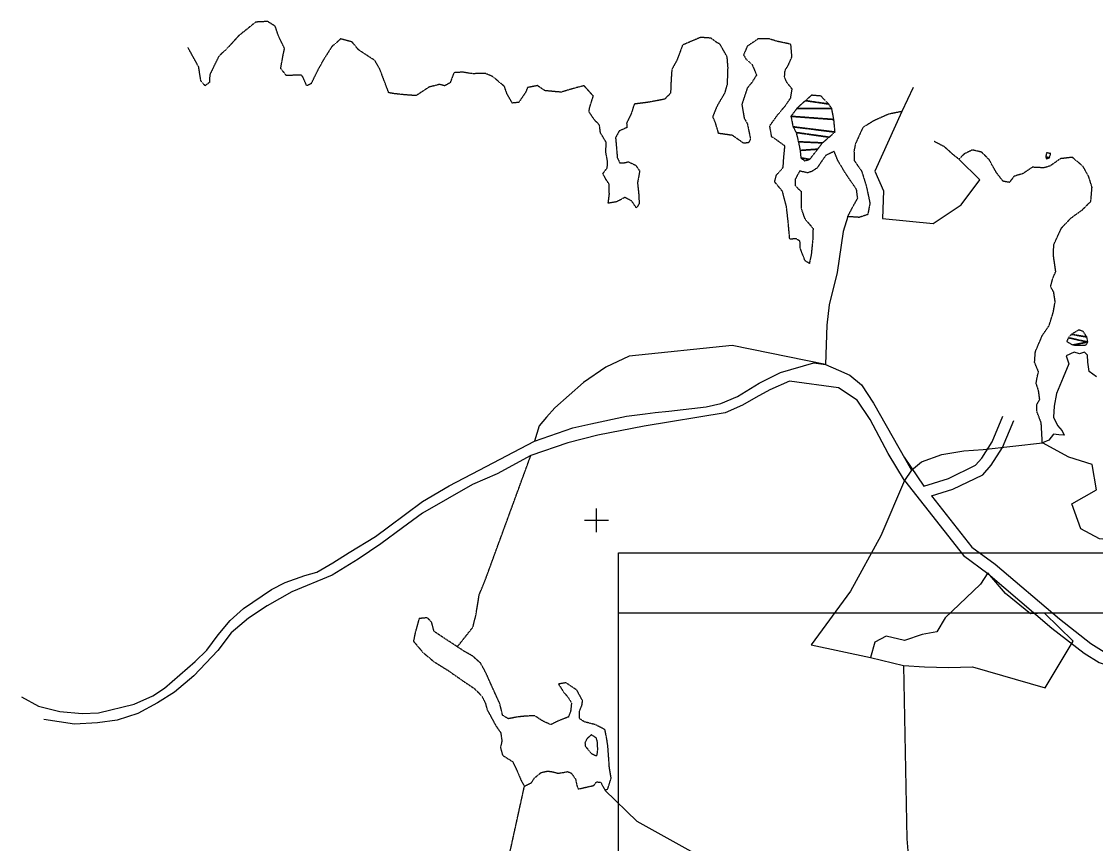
# Model space of a CAD drawing. Header units: metres. Extents: x 615331 to 657292, y 1301217 to 1321009.
# Drawn here: x 618194 to 619990, y 1311587 to 1312962 of the extents above; entities that cross this region are included whole.
import ezdxf

# ---------------------------------------------------------------- set-up
doc = ezdxf.new("R2010")
doc.units = ezdxf.units.M
doc.linetypes.add('HIDDEN', pattern=[0.375, 0.25, -0.125])
for name, color, linetype in [('2', 1, 'Continuous'), ('3', 7, 'Continuous'), ('42', 7, 'Continuous'), ('CIRCULO PI', 2, 'Continuous'), ('CVL_CUADCON_LIN', 8, 'Continuous')]:
    doc.layers.add(name, color=color, linetype=linetype)
picture_1 = doc.add_image_def('image2.jpg', size_in_pixel=(1123, 633))

# ---------------------------------------------------------------- blocks, each defined once
blk = doc.blocks.new('COORD')
at = {"layer": '42', "color": 2, "linetype": 'Continuous'}
for p, q in [((0, -2), (0, 2)), ((-2, 0), (2, 0))]:
    blk.add_line(p, q, dxfattribs=at)
blk = doc.blocks.new('COORD$')
at = {"layer": '42', "color": 2, "linetype": 'Continuous'}
blk.add_blockref('COORD', (0, 0), dxfattribs=at)

msp = doc.modelspace()

# ---------------------------------------------------------------- linework, layer by layer
at = {"layer": '2', "color": 1, "linetype": 'Continuous'}
for p, q in [((619681.08336, 1312212.46756), (619669.08736, 1312195.30656)), ((619612.49936, 1311899.14656), (619667.54536, 1311885.79756)), ((619168.77936, 1311677.83356), (619222.71936, 1311625.34356))]:
    msp.add_line(p, q, dxfattribs=at)
for points in [[(619683.67936, 1312852.06056), (619664.58236, 1312811.69456), (619619.74936, 1312711.82956), (619634.34936, 1312678.96456), (619632.59236, 1312632.69856), (619717.26736, 1312624.51956), (619764.15136, 1312656.05556), (619795.17036, 1312697.82756), (619759.97836, 1312732.23656)], [(619574.38736, 1312636.09856), (619566.79836, 1312611.11056), (619556.65636, 1312542.89656), (619543.30636, 1312488.62056), (619539.62936, 1312454.78356), (619537.33436, 1312388.94656), (619381.27136, 1312420.44856), (619209.51536, 1312402.73056), (619170.35436, 1312384.49656), (619133.05436, 1312358.91356), (619085.02336, 1312316.69256), (619071.23236, 1312301.03556), (619058.69936, 1312286.40856), (619051.37036, 1312260.91456)], [(619990.20036, 1312368.20656), (619977.90536, 1312377.21356), (619975.44236, 1312392.68556), (619975.05436, 1312404.36956), (619969.66036, 1312409.64356), (619961.81936, 1312406.75856), (619952.39036, 1312409.44656), (619939.24836, 1312403.70556), (619943.46836, 1312390.03256), (619934.33036, 1312367.31356), (619923.20936, 1312340.25256), (619919.38436, 1312319.37256), (619918.07236, 1312300.80856), (619924.58136, 1312286.90756), (619932.55536, 1312278.10556), (619935.68436, 1312271.02656), (619926.79336, 1312271.17856), (619917.88636, 1312272.60156), (619910.12936, 1312262.34856), (619899.51236, 1312257.90756)], [(619051.37036, 1312260.91456), (619115.12336, 1312283.24156), (619145.02136, 1312289.68256), (619204.56436, 1312302.55956), (619236.01336, 1312306.73056), (619252.50036, 1312308.69756), (619275.33736, 1312310.73756), (619337.73536, 1312318.31156), (619362.56236, 1312323.93156), (619390.37136, 1312335.43056), (619426.69336, 1312357.69756), (619462.30236, 1312375.63756), (619517.74636, 1312391.51756), (619537.33436, 1312388.94656)], [(619537.33436, 1312388.94656), (619559.03136, 1312379.53856), (619577.92136, 1312371.36956), (619597.15736, 1312355.07356), (619617.31836, 1312324.55756), (619681.08336, 1312212.46756)], [(619669.08736, 1312195.30656), (619642.15536, 1312240.48156), (619612.04436, 1312297.05556), (619590.33936, 1312329.33156), (619559.11436, 1312350.06456), (619477.19736, 1312361.32456), (619444.34436, 1312346.71956), (619421.12436, 1312333.74856), (619398.41236, 1312320.78456), (619369.60036, 1312308.25856), (619234.21636, 1312286.12856), (619156.66836, 1312270.75856), (619107.03036, 1312257.99356), (619045.04036, 1312236.95756)], [(619701.51471, 1312185.80352), (619742.74922, 1312198.69522), (619788.10345, 1312220.69299), (619798.46064, 1312232.40473), (619815.44323, 1312259.51646), (619833.61844, 1312302.81712)], [(619714.4878, 1312169.31384), (619749.99368, 1312180.41452), (619800.19271, 1312204.76213), (619814.22101, 1312220.62509), (619832.90775, 1312250.4574), (619851.69978, 1312295.22758)], [(618194.17936, 1311833.37756), (618222.55036, 1311817.94756), (618258.21236, 1311808.95356), (618295.58636, 1311805.82356), (618323.00936, 1311806.64556), (618382.27536, 1311821.55256), (618413.36236, 1311835.12156), (618433.27736, 1311848.30756), (618484.07636, 1311892.84756), (618503.92736, 1311911.62356), (618522.68536, 1311937.24756), (618542.98636, 1311961.11156), (618565.10836, 1311981.18356), (618611.98936, 1312012.97356), (618634.46436, 1312024.41056), (618667.60436, 1312036.22456), (618687.34936, 1312042.04056), (618714.09836, 1312057.33756), (618741.58636, 1312074.67656), (618785.73136, 1312101.35356), (618807.39036, 1312117.60956), (618863.80236, 1312159.92656), (618908.45836, 1312186.35456), (618958.70736, 1312212.33856), (619051.37036, 1312260.91456)], [(619681.08336, 1312212.46756), (619697.68836, 1312226.37856), (619731.32936, 1312238.70656), (619768.59936, 1312244.72256), (619800.83236, 1312246.86956), (619899.51236, 1312257.90756)], [(620156.65036, 1312161.24156), (620105.13436, 1312086.59156), (619994.72636, 1312097.61756), (619964.04736, 1312114.58056), (619948.85436, 1312156.12056), (619989.76636, 1312179.44256), (619982.69936, 1312221.57756), (619943.93836, 1312233.87756), (619899.51236, 1312257.90756)], [(619045.04036, 1312236.95756), (618989.00236, 1312206.33256), (618947.29836, 1312188.32356), (618863.77236, 1312140.36056), (618830.77836, 1312115.84356), (618794.50636, 1312089.25656), (618756.44136, 1312063.92056), (618713.06436, 1312036.74456), (618645.81336, 1312009.29456), (618604.42736, 1311985.69856), (618573.16736, 1311965.01356), (618544.49436, 1311940.29256), (618522.22536, 1311910.81656), (618482.32036, 1311868.68856), (618449.86936, 1311841.12856), (618421.36836, 1311823.52456), (618388.55036, 1311805.87056), (618353.88136, 1311794.54756), (618321.16936, 1311789.85456), (618282.83436, 1311788.14556), (618231.69136, 1311795.94556)], [(619669.08736, 1312195.30656), (619629.50736, 1312102.61656), (619579.00036, 1312010.30956), (619513.47936, 1311920.37256), (619612.49936, 1311899.14656)], [(619669.08736, 1312195.30656), (619768.04756, 1312069.52145), (619808.39075, 1312039.69418), (619915.60884, 1311948.55287), (619969.21789, 1311906.57259), (619994.40659, 1311891.08395), (620016.71687, 1311883.65157), (620098.51893, 1311881.17272), (620151.19766, 1311881.17272), (620215.02977, 1311917.717), (620234.23782, 1311932.58385), (620271.0031, 1311896.72582), (620326.92397, 1311832.10111), (620374.10818, 1311793.67481), (620402.07036, 1311774.46374), (620428.28382, 1311762.23587), (620466.73138, 1311729.92351), (620481.58509, 1311704.59851), (620467.60574, 1311682.7651), (620452.19944, 1311662.42067), (620438.69925, 1311630.03345), (620434.00566, 1311603.63747), (620435.00593, 1311569.60738)], [(619714.4878, 1312169.31384), (619781.82749, 1312083.72054), (619820.58404, 1312055.06634), (619928.00919, 1311963.74901), (619980.43448, 1311922.69571), (620002.75086, 1311908.97327), (620020.18582, 1311903.16504), (620098.81598, 1311900.78231), (620145.98152, 1311900.78231), (620204.1046, 1311934.05813), (620232.28567, 1311962.08668)], [(619667.54536, 1311885.79756), (619702.79136, 1311883.95556), (619742.96036, 1311882.35056), (619782.58636, 1311883.79056), (619904.44136, 1311848.47556), (619950.85236, 1311926.78056), (619903.07436, 1311973.56656), (619879.70936, 1311972.30056), (619838.16936, 1312006.43856), (619808.31736, 1312040.70156), (619796.32636, 1312021.75756), (619736.96736, 1311965.69056), (619722.99336, 1311942.14756), (619698.64536, 1311937.81856), (619669.27636, 1311927.84256), (619638.70236, 1311935.14456), (619619.50336, 1311924.76756), (619612.49936, 1311899.14656)], [(619667.54536, 1311885.79756), (619673.39236, 1311596.44756), (619677.89036, 1311536.27856), (619681.52636, 1311462.63156), (619556.01436, 1311465.77056), (619481.68636, 1311524.12556), (619312.69936, 1311575.29956), (619222.71936, 1311625.34356)]]:
    msp.add_lwpolyline(points, dxfattribs=at)
at = {"layer": '3', "color": 30, "linetype": 'HIDDEN'}
for p, q in [((619161.51736, 1311690.96356), (619168.77936, 1311677.83356)), ((618918.70436, 1311156.61556), (619034.34036, 1311684.17356))]:
    msp.add_line(p, q, dxfattribs=at)
for points in [[(619574.38736, 1312636.09856), (619581.59536, 1312649.90256), (619591.05436, 1312666.78056), (619589.10836, 1312681.49656), (619575.93536, 1312700.65656), (619568.43936, 1312712.00556), (619557.55836, 1312730.68456), (619551.80536, 1312745.10256), (619537.65836, 1312738.33356), (619530.66036, 1312728.34456), (619523.16636, 1312717.33256), (619514.59536, 1312711.64356), (619507.51036, 1312709.27656), (619494.01536, 1312712.17056), (619486.80136, 1312698.87556), (619486.67536, 1312687.69356), (619496.69036, 1312678.15256), (619496.76736, 1312649.18656), (619502.28636, 1312632.98756), (619516.44636, 1312616.37856), (619515.90236, 1312597.31556), (619513.39336, 1312572.38456), (619510.25736, 1312557.86556), (619503.09336, 1312562.35756), (619495.23936, 1312582.84956), (619494.59236, 1312595.03856), (619488.45036, 1312599.03456), (619477.53536, 1312598.40156), (619474.63336, 1312630.13056), (619472.09236, 1312652.46156), (619465.44636, 1312678.30356), (619452.31136, 1312694.16156), (619455.22836, 1312705.62956), (619466.51136, 1312718.46356), (619467.58936, 1312735.24556), (619469.40636, 1312754.06956), (619450.45336, 1312767.82856), (619447.39136, 1312769.06356), (619444.12836, 1312787.82956), (619458.13036, 1312807.30156), (619469.41036, 1312820.38956), (619479.15536, 1312834.47556), (619481.52636, 1312849.24056), (619472.76436, 1312860.32056), (619468.85336, 1312869.16956), (619469.74136, 1312880.35956), (619475.22336, 1312889.57056), (619481.16836, 1312902.85156), (619479.40036, 1312924.17556), (619456.48536, 1312928.99556), (619442.21036, 1312933.40556), (619424.43536, 1312932.94856), (619406.54036, 1312920.80156), (619400.35736, 1312906.24656), (619404.75836, 1312898.92856), (619414.76836, 1312889.89556), (619422.07636, 1312872.70056), (619414.09136, 1312860.15856), (619406.57736, 1312850.92456), (619397.48836, 1312823.88656), (619401.30536, 1312801.06156), (619406.75436, 1312790.95956), (619411.86436, 1312766.11656), (619409.14336, 1312759.73356), (619400.52036, 1312758.61856), (619381.82736, 1312771.87156), (619358.67536, 1312775.16456), (619353.65236, 1312792.38556), (619349.21536, 1312802.75256), (619356.37736, 1312820.62156), (619369.32836, 1312843.12956), (619373.48636, 1312857.15256), (619374.43636, 1312885.11456), (619372.96036, 1312903.13856), (619360.77736, 1312924.59756), (619355.92536, 1312926.82856), (619345.93336, 1312934.33756), (619328.64636, 1312935.66456), (619298.56636, 1312922.86956), (619288.95236, 1312897.35056), (619280.49136, 1312882.00756), (619279.20036, 1312861.66456), (619278.40536, 1312842.34456), (619268.35936, 1312832.31956), (619243.01536, 1312827.45656), (619217.65336, 1312824.11756), (619213.00236, 1312808.81856), (619205.06136, 1312792.46456), (619205.40236, 1312784.84556), (619192.51336, 1312779.10856), (619186.54336, 1312768.11356), (619187.99336, 1312752.37656), (619189.46936, 1312734.35256), (619193.37136, 1312726.26656), (619199.72636, 1312725.83056), (619208.08736, 1312727.70456), (619220.09036, 1312721.99756), (619226.80436, 1312712.41856), (619223.22136, 1312692.55856), (619225.49936, 1312670.98656), (619225.90736, 1312657.52356), (619221.41436, 1312650.61156), (619213.66436, 1312661.95756), (619202.16336, 1312668.17856), (619188.53036, 1312660.90756), (619174.33436, 1312658.45856), (619176.19536, 1312673.47156), (619175.74636, 1312690.49056), (619170.57736, 1312698.30856), (619165.38736, 1312707.90556), (619172.64236, 1312717.64356), (619173.28536, 1312728.06956), (619170.31436, 1312743.53556), (619170.88436, 1312760.31256), (619161.30436, 1312776.21056), (619159.63036, 1312789.40456), (619150.89336, 1312798.19856), (619142.10436, 1312811.56456), (619143.54136, 1312819.20456), (619149.42736, 1312837.56656), (619133.98936, 1312854.92256), (619115.75536, 1312850.14056), (619095.50536, 1312844.06456), (619068.55236, 1312846.55156), (619056.00936, 1312855.04756), (619039.53636, 1312851.80956), (619036.32536, 1312843.89656), (619024.83436, 1312826.99456), (619013.92536, 1312825.85356), (619005.11036, 1312841.50656), (619000.90736, 1312853.65456), (618981.67136, 1312869.95156), (618969.16236, 1312875.39856), (618947.57836, 1312874.89756), (618930.78436, 1312877.50056), (618916.57136, 1312876.57556), (618910.15936, 1312859.73256), (618901.07236, 1312854.80056), (618892.15736, 1312856.98556), (618874.93636, 1312852.46856), (618853.25536, 1312838.24556), (618833.42536, 1312839.79756), (618817.91336, 1312841.39856), (618807.73436, 1312843.06056), (618801.97236, 1312858.24056), (618793.06736, 1312881.77056), (618784.51236, 1312896.91856), (618757.38536, 1312914.64856), (618746.31136, 1312927.98956), (618727.45636, 1312933.10956), (618712.61736, 1312920.23556), (618698.39436, 1312897.96656), (618688.19336, 1312879.30056), (618677.76836, 1312858.09156), (618670.69436, 1312854.70756), (618664.69336, 1312868.61356), (618662.11036, 1312872.39556), (618636.45936, 1312872.10256), (618627.18336, 1312883.68456), (618631.24536, 1312906.09156), (618633.66036, 1312917.04556), (618623.51436, 1312938.01956), (618617.99536, 1312954.21856), (618605.20336, 1312962.20356), (618585.40336, 1312961.21456), (618556.96336, 1312938.27556), (618537.64536, 1312917.21856), (618523.82536, 1312904.10156), (618508.68236, 1312873.43656), (618508.06836, 1312860.47056), (618501.02136, 1312854.79956), (618493.82036, 1312862.59456), (618490.24836, 1312886.18456), (618472.35336, 1312918.50456)], [(619664.58236, 1312811.69456), (619642.78736, 1312807.37956), (619617.76936, 1312796.16756), (619599.60836, 1312785.03356), (619586.97336, 1312757.19256), (619584.82136, 1312745.47956), (619585.25536, 1312729.73056), (619597.64836, 1312712.08556), (619605.29536, 1312687.52556), (619611.46736, 1312658.62856), (619607.87636, 1312639.53056), (619593.45236, 1312634.79156), (619574.38736, 1312636.09856)], [(619759.97836, 1312732.23656), (619749.72736, 1312740.25056), (619735.61036, 1312753.04856), (619719.00436, 1312761.49756)], [(619899.51236, 1312257.90756), (619897.60236, 1312291.68056), (619890.27636, 1312310.40056), (619890.39736, 1312322.09056), (619895.12636, 1312330.52956), (619893.18336, 1312344.99056), (619889.23136, 1312357.39656), (619890.40836, 1312365.54056), (619893.07136, 1312377.00556), (619886.54536, 1312392.43156), (619887.86236, 1312410.48756), (619899.49136, 1312437.55456), (619910.73336, 1312453.94556), (619917.59836, 1312475.62156), (619920.94436, 1312493.95556), (619918.47636, 1312509.93556), (619913.28936, 1312519.27756), (619917.19236, 1312533.29756), (619921.89336, 1312544.27756), (619918.03036, 1312571.16756), (619918.58536, 1312589.21456), (619931.47536, 1312617.05856), (619947.28636, 1312633.75556), (619966.68536, 1312647.69856), (619980.49336, 1312661.83256), (619982.51236, 1312685.23256), (619976.97536, 1312702.95556), (619967.38136, 1312720.12456), (619949.68336, 1312735.16856), (619929.64336, 1312732.90656), (619912.51036, 1312720.76756), (619901.62436, 1312717.59456), (619882.81636, 1312718.64956), (619867.18936, 1312708.05256), (619852.25436, 1312703.56256), (619844.49736, 1312693.30956), (619833.80836, 1312695.22056), (619822.46236, 1312710.08256), (619810.53236, 1312731.54456), (619797.94636, 1312743.85156), (619782.66436, 1312747.48756), (619769.52736, 1312741.23956), (619759.97836, 1312732.23656)], [(618922.20336, 1311917.16856), (618948.24436, 1311949.99056), (618953.34536, 1311970.37656), (618958.80036, 1312004.23456), (618968.44036, 1312027.46756), (619045.04036, 1312236.95756)], [(618922.20336, 1311917.16856), (618883.30136, 1311942.89556), (618879.31136, 1311958.60456), (618871.86536, 1311965.63356), (618858.41636, 1311964.46356), (618851.82636, 1311941.01156), (618848.94436, 1311926.49456), (618864.90836, 1311907.62056), (618883.11736, 1311892.32856), (618906.13936, 1311878.10856), (618934.30536, 1311858.35656), (618951.19836, 1311847.11556), (618963.53636, 1311834.29756), (618969.26036, 1311822.42056), (618972.17636, 1311811.78156), (618978.66136, 1311799.91356), (618986.70536, 1311785.01356), (618994.70936, 1311773.67056), (618996.64436, 1311759.97156), (618994.23536, 1311748.50956), (618997.93536, 1311735.84656), (619014.56536, 1311725.36456), (619023.15036, 1311707.67656), (619028.64036, 1311694.01756), (619034.34036, 1311684.17356)], [(619168.77936, 1311677.83356), (619173.58436, 1311679.66656), (619179.21936, 1311697.77256), (619176.22236, 1311715.52456), (619175.30936, 1311728.72756), (619173.79336, 1311750.30856), (619172.13836, 1311761.72356), (619168.89636, 1311778.71156), (619153.05436, 1311786.91556), (619134.45636, 1311791.78456), (619126.26636, 1311797.28156), (619126.37436, 1311809.98756), (619130.33336, 1311819.18056), (619131.51336, 1311827.07056), (619121.91336, 1311844.74756), (619103.73936, 1311856.99056), (619091.06136, 1311855.06656), (619099.33636, 1311842.20256), (619107.31936, 1311832.63856), (619113.01136, 1311823.55556), (619111.39336, 1311809.56156), (619107.69436, 1311799.86356), (619089.99236, 1311793.05456), (619078.37636, 1311787.07756), (619065.10036, 1311793.02456), (619051.28136, 1311802.01356), (619036.81136, 1311801.34056), (619022.60336, 1311799.90756), (619007.39736, 1311796.93856), (618997.93436, 1311802.67456), (618993.13636, 1311822.43956), (618985.06236, 1311839.87956), (618969.68336, 1311874.26056), (618961.12236, 1311889.91756), (618947.78036, 1311901.70756), (618932.95136, 1311910.17656), (618922.20336, 1311917.16856)], [(619146.21936, 1311770.03556), (619139.09336, 1311763.88756), (619135.36236, 1311756.98356), (619135.94036, 1311750.89156), (619142.63036, 1311743.34556), (619146.49236, 1311738.81556), (619153.39036, 1311735.33756), (619155.67036, 1311735.87156), (619156.82936, 1311745.54056), (619156.49736, 1311752.39756), (619156.43336, 1311757.98656), (619154.32336, 1311764.82356), (619146.21936, 1311770.03556)], [(619034.34036, 1311684.17356), (619046.21036, 1311690.15356), (619051.19936, 1311698.08756), (619062.27236, 1311707.10756), (619072.91336, 1311709.51556), (619081.30836, 1311708.34156), (619090.22636, 1311705.90256), (619096.82036, 1311706.73956), (619106.45136, 1311708.62856), (619112.57536, 1311706.15756), (619119.80536, 1311695.82256), (619121.15336, 1311688.97756), (619122.75036, 1311682.64356), (619124.30936, 1311679.61156), (619150.40336, 1311685.50056), (619154.65436, 1311691.39356), (619161.51736, 1311690.96356), (619161.51736, 1311690.96356)]]:
    msp.add_lwpolyline(points, dxfattribs=at)
at = {"layer": 'CIRCULO PI'}
msp.add_lwpolyline([(619191.41344, 1312074.43817), (622881.24082, 1312074.43817), (622881.24082, 1309894.16378), (619191.41344, 1309894.16378)], close=True, dxfattribs=at)
at = {"layer": 'CVL_CUADCON_LIN', "color": 2, "ltscale": 0.5, "flags": 128}
msp.add_lwpolyline([(619668.78788, 1312234.08129), (619701.51471, 1312185.80352)], dxfattribs=at)

# ---------------------------------------------------------------- block references
at = {"layer": '42', "color": 1, "linetype": 'Continuous', "xscale": 10, "yscale": 10}
msp.add_blockref('COORD$', (619154.73736, 1312128.56856), dxfattribs=at)

# ---------------------------------------------------------------- pictures from other files: only their frames are drawn
at = {"layer": 'CIRCULO PI'}
image = msp.add_image(picture_1, insert=(619191.41344, 1309894.16378), size_in_units=(3689.82738, 2079.84037), dxfattribs=at)
image.dxf.flags = 7

# ---------------------------------------------------------------- meshes
at = {"layer": '3', "color": 30, "linetype": 'HIDDEN'}
mesh = msp.add_polyface(dxfattribs=at)
corners = [(619542.51836, 1312824.27456), (619503.59136, 1312829.92756), (619547.68136, 1312816.96456), (619489.51436, 1312817.06156), (619551.19536, 1312798.45556), (619479.50736, 1312803.73456), (619553.21436, 1312777.38856), (619483.00836, 1312786.24156), (619543.40536, 1312768.89156), (619488.19836, 1312776.64556), (619532.08436, 1312759.36056), (619491.93136, 1312761.18756), (619524.33036, 1312748.85356), (619494.89036, 1312746.73856), (619511.06136, 1312731.93156), (619496.04836, 1312734.30056), (619502.45536, 1312729.29156), (619514.15636, 1312838.94156), (619529.41236, 1312837.59156)]
mesh.append_faces([[corners[k] for k in face] for face in [(1, 0, 18, 17), (14, 15, 16)]], dxfattribs={"vtx0": -1, "color": 30})
mesh.append_faces([[corners[k] for k in face] for face in [(0, 1, 3, 2), (2, 3, 5, 4), (4, 5, 7, 6), (6, 7, 9, 8), (8, 9, 11, 10), (10, 11, 13, 12), (12, 13, 15, 14)]], dxfattribs={"vtx0": -1, "vtx2": -1, "color": 30})
mesh = msp.add_polyface(dxfattribs=at)
corners = [(619911.33736, 1312734.47556), (619905.22436, 1312735.93056), (619906.27836, 1312732.63856), (619906.41636, 1312742.80456), (619913.54436, 1312741.36156)]
mesh.append_faces([[corners[k] for k in face] for face in [(0, 1, 2), (1, 0, 4, 3)]], dxfattribs={"vtx0": -1, "color": 30})
mesh = msp.add_polyface(dxfattribs=at)
corners = [(619973.94436, 1312434.84856), (619948.23836, 1312439.38256), (619975.31036, 1312426.47856), (619942.96936, 1312433.73156), (619950.72736, 1312421.62356), (619967.74136, 1312444.17956), (619972.57136, 1312421.61956), (619963.68536, 1312421.26356), (619940.24836, 1312427.34856), (619960.34736, 1312446.63556)]
mesh.append_faces([[corners[k] for k in face] for face in [(1, 0, 5, 9), (2, 4, 7, 6)]], dxfattribs={"vtx0": -1, "color": 30})
mesh.append_faces([[corners[k] for k in face] for face in [(0, 1, 3, 2)]], dxfattribs={"vtx0": -1, "vtx2": -1, "color": 30})
mesh.append_faces([[corners[k] for k in face] for face in [(2, 3, 8, 4)]], dxfattribs={"vtx0": -1, "vtx3": -1, "color": 30})

doc.saveas('drawing.dxf')
